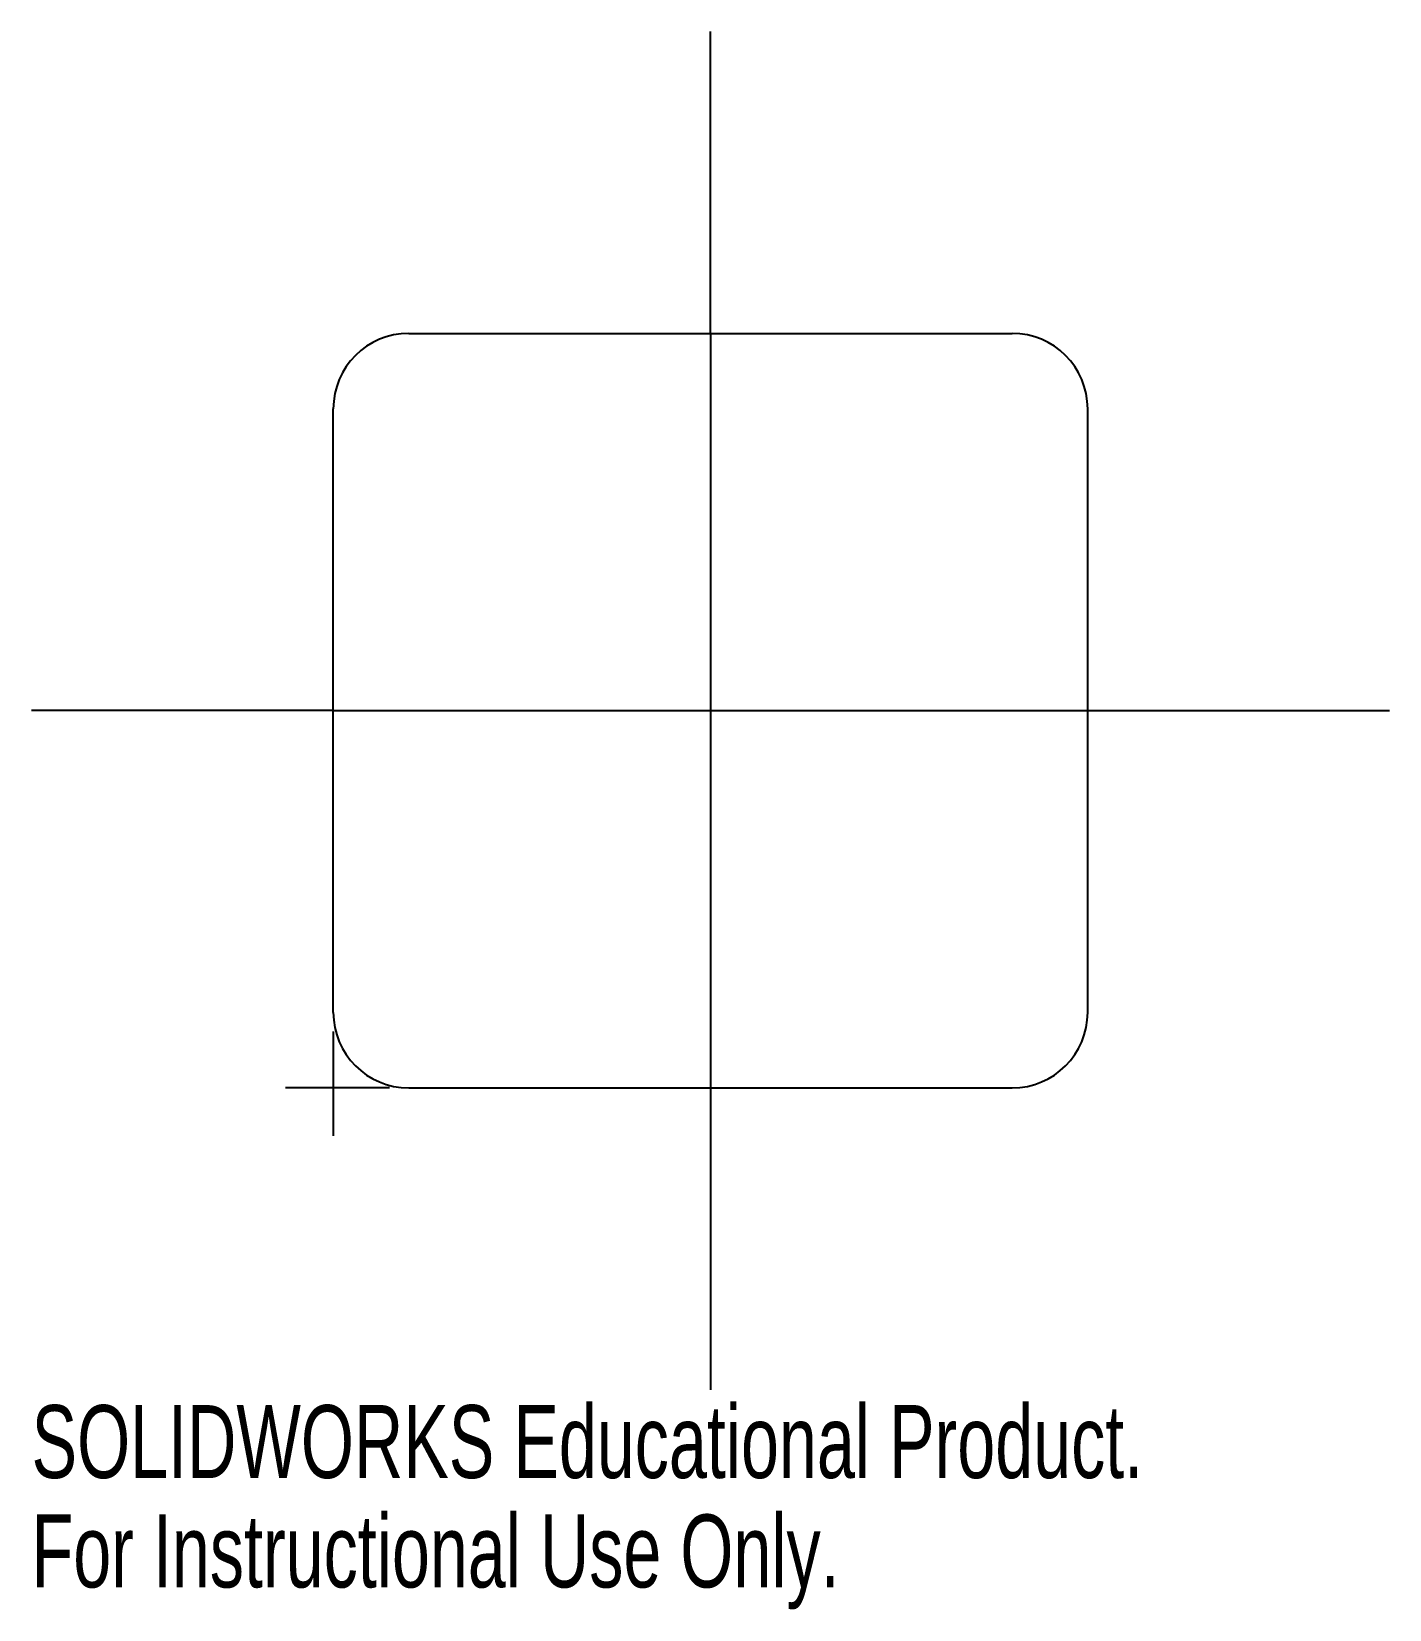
# Model space of a CAD drawing. Header units: millimetres. Extents: x -20 to 70, y -35 to 70.
import ezdxf

# ---------------------------------------------------------------- set-up
doc = ezdxf.new("R2010")
doc.units = ezdxf.units.MM
doc.styles.add('SLDTEXTSTYLE0', font='TXT', dxfattribs={"width": 0.7})

msp = doc.modelspace()

# ---------------------------------------------------------------- linework, layer by layer
at = {"color": 7, "linetype": 'Continuous'}
for p, q in [((25, 50), (25, 70)), ((5, 50), (45, 50)), ((25, 50), (25, 0)), ((0, 5), (0, 45)), ((50, 5), (50, 45)), ((0, 25), (-20, 25)), ((0, 25), (50, 25)), ((50, 25), (70, 25)), ((0, 3.73), (0, -3.17)), ((3.73, 0), (-3.17, 0)), ((5, 0), (45, 0)), ((25, 0), (25, -20))]:
    msp.add_line(p, q, dxfattribs=at)
for centre, start, end in [((5, 45), 90, 180), ((45, 45), 0, 90), ((5, 5), 180, 270), ((45, 5), 270, 0)]:
    msp.add_arc(centre, 5, start, end, dxfattribs=at)

# ---------------------------------------------------------------- texts
at = {"color": 7, "linetype": 'Continuous', "char_height": 4.8336, "attachment_point": 1, "style": 'SLDTEXTSTYLE0'}
for s, insert in [('SOLIDWORKS Educational Product.', (-20, -21.02)), ('For Instructional Use Only.', (-20, -28.27))]:
    msp.add_mtext(s, dxfattribs=dict(at, insert=insert))

doc.saveas('drawing.dxf')
